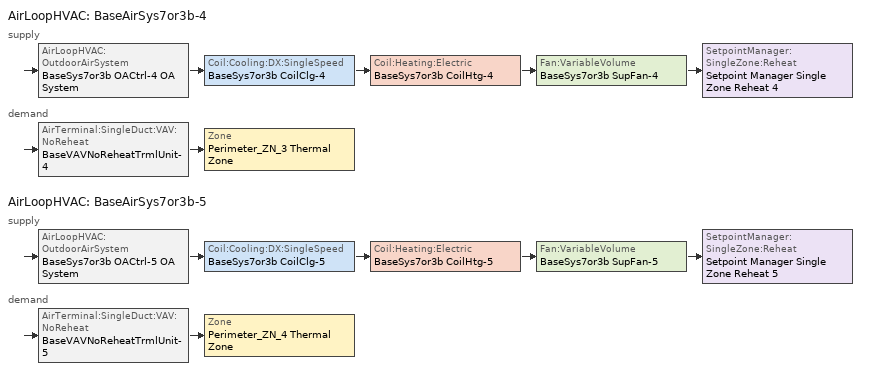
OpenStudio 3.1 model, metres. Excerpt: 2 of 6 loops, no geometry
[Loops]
AirLoopHVAC 'BaseAirSys7or3b-4'
 supply: AirLoopHVAC:OutdoorAirSystem 'BaseSys7or3b OACtrl-4 OA System' > Coil:Cooling:DX:SingleSpeed 'BaseSys7or3b CoilClg-4' > Coil:Heating:Electric 'BaseSys7or3b CoilHtg-4' > Fan:VariableVolume 'BaseSys7or3b SupFan-4' > SetpointManager:SingleZone:Reheat 'Setpoint Manager Single Zone Reheat 4'
 demand: AirTerminal:SingleDuct:VAV:NoReheat 'BaseVAVNoReheatTrmlUnit-4' > Zone 'Perimeter_ZN_3 Thermal Zone'
AirLoopHVAC 'BaseAirSys7or3b-5'
 supply: AirLoopHVAC:OutdoorAirSystem 'BaseSys7or3b OACtrl-5 OA System' > Coil:Cooling:DX:SingleSpeed 'BaseSys7or3b CoilClg-5' > Coil:Heating:Electric 'BaseSys7or3b CoilHtg-5' > Fan:VariableVolume 'BaseSys7or3b SupFan-5' > SetpointManager:SingleZone:Reheat 'Setpoint Manager Single Zone Reheat 5'
 demand: AirTerminal:SingleDuct:VAV:NoReheat 'BaseVAVNoReheatTrmlUnit-5' > Zone 'Perimeter_ZN_4 Thermal Zone'
[Sizing:Zone] Zone Cooling Design Supply Air Temperature Input Method=TemperatureDifference; Zone Cooling Design Supply Air Temperature {C}=14; Zone Cooling Design Supply Air Temperature Difference {deltaC}=11.1111; Zone Heating Design Supply Air Temperature Input Method=TemperatureDifference; Zone Heating Design Supply Air Temperature {C}=40; Zone Heating Design Supply Air Temperature Difference {deltaC}=13.8889; Zone Cooling Design Supply Air Humidity Ratio {kg-H2O/kg-air}=0.0085; Zone Heating Design Supply Air Humidity Ratio {kg-H2O/kg-air}=0.008; Zone Heating Sizing Factor=1; Zone Cooling Sizing Factor=1; Cooling Design Air Flow Method=DesignDay; Cooling Minimum Air Flow per Zone Floor Area {m3/s-m2}=0; Cooling Minimum Air Flow {m3/s}=0; Cooling Minimum Air Flow Fraction=0; Heating Design Air Flow Method=DesignDayWithLimit; Heating Maximum Air Flow per Zone Floor Area {m3/s-m2}=0; Heating Maximum Air Flow {m3/s}=0; Heating Maximum Air Flow Fraction=0.5; Account for Dedicated Outdoor Air System=No; Dedicated Outdoor Air System Control Strategy=NeutralSupplyAir; Dedicated Outdoor Air Low Setpoint Temperature for Design {C}=autosize; Dedicated Outdoor Air High Setpoint Temperature for Design {C}=autosize
Perimeter_ZN_3 Thermal Zone; Perimeter_ZN_4 Thermal Zone
[Zone equipment]
Perimeter_ZN_3 Thermal Zone: BaseVAVNoReheatTrmlUnit-4
Perimeter_ZN_4 Thermal Zone: BaseVAVNoReheatTrmlUnit-5
[AirLoopHVAC] Availability Schedule=OfficeHVACAvail; Design Supply Air Flow Rate {m3/s}=autosize; Design Return Air Flow Fraction of Supply Air Flow=1
BaseAirSys7or3b-4; BaseAirSys7or3b-5
[Sizing:System] Type of Load to Size On=Sensible; Design Outdoor Air Flow Rate {m3/s}=Autosize; Central Heating Maximum System Air Flow Ratio=0.5; Preheat Design Temperature {C}=5.68434e-14; Preheat Design Humidity Ratio {kg-H2O/kg-Air}=0; Precool Design Temperature {C}=5.68434e-14; Precool Design Humidity Ratio {kg-H2O/kg-Air}=0; Central Cooling Design Supply Air Temperature {C}=12.7778; Central Heating Design Supply Air Temperature {C}=35; Sizing Option=NonCoincident; 100% Outdoor Air in Cooling=No; 100% Outdoor Air in Heating=No; Central Cooling Design Supply Air Humidity Ratio {kg-H2O/kg-Air}=0.0085; Central Heating Design Supply Air Humidity Ratio {kg-H2O/kg-Air}=0.008; Cooling Design Air Flow Method=DesignDay; Cooling Design Air Flow Rate {m3/s}=0; Heating Design Air Flow Method=DesignDay; Heating Design Air Flow Rate {m3/s}=0; System Outdoor Air Method=ZoneSum; Zone Maximum Outdoor Air Fraction=1; Cooling Supply Air Flow Rate Per Floor Area {m3/s-m2}=0.00996765; Cooling Fraction of Autosized Cooling Supply Air Flow Rate=1; Cooling Supply Air Flow Rate Per Unit Cooling Capacity {m3/s-W}=3.94755e-05; Heating Supply Air Flow Rate Per Floor Area {m3/s-m2}=0.00996765; Heating Fraction of Autosized Heating Supply Air Flow Rate=1; Heating Fraction of Autosized Cooling Supply Air Flow Rate=1; Heating Supply Air Flow Rate Per Unit Heating Capacity {m3/s-W}=3.15882e-05; Cooling Design Capacity Method=CoolingDesignCapacity; Cooling Design Capacity {W}=autosize; Cooling Design Capacity Per Floor Area {W/m2}=234.7; Fraction of Autosized Cooling Design Capacity=1; Heating Design Capacity Method=HeatingDesignCapacity; Heating Design Capacity {W}=autosize; Heating Design Capacity Per Floor Area {W/m2}=157; Fraction of Autosized Heating Design Capacity=1; Central Cooling Capacity Control Method=OnOff
BaseAirSys7or3b-4; BaseAirSys7or3b-5
[Fan:VariableVolume] Availability Schedule=Always On Discrete; Fan Total Efficiency=1; Pressure Rise {Pa}=0; Maximum Flow Rate {m3/s}=Autosize; Fan Power Minimum Flow Rate Input Method=FixedFlowRate; Fan Power Minimum Flow Fraction=0; Fan Power Minimum Air Flow Rate {m3/s}=0; Motor Efficiency=1; Motor In Airstream Fraction=1; Fan Power Coefficient 1=0.027828; Fan Power Coefficient 2=0.026583; Fan Power Coefficient 3=-0.087069; Fan Power Coefficient 4=1.03092; Fan Power Coefficient 5=0
BaseSys7or3b SupFan-4; BaseSys7or3b SupFan-5
[Coil:Heating:Electric] Availability Schedule=Always On Discrete
BaseSys7or3b CoilHtg-4; BaseSys7or3b CoilHtg-5
[Coil:Cooling:DX:SingleSpeed] Availability Schedule=Always On Discrete; Rated Total Cooling Capacity {W}=autosize; Rated Sensible Heat Ratio=autosize; Rated COP {W/W}=3; Rated Air Flow Rate {m3/s}=autosize; Rated Evaporator Fan Power Per Volume Flow Rate {W/(m3/s)}=773.3; Total Cooling Capacity Function of Temperature Curve=CoilClgDXQRatio_fTwbToadbSI; Total Cooling Capacity Function of Flow Fraction Curve=CoilClgDXSnglQRatio_fCFMRatio; Energy Input Ratio Function of Temperature Curve=CoilClgDXEIRRatio_fTwbToadbSI; Energy Input Ratio Function of Flow Fraction Curve=CoilClgDXSnglEIRRatio_fCFMRatio; Part Load Fraction Correlation Curve=CoilClgDXEIRRatio_fQFrac; Minimum Outdoor Dry-Bulb Temperature for Compressor Operation {C}=-25; Condenser Type=AirCooled; Evaporative Condenser Effectiveness=0; Evaporative Condenser Air Flow Rate {m3/s}=Autosize; Evaporative Condenser Pump Rated Power Consumption {W}=Autosize; Crankcase Heater Capacity {W}=0; Maximum Outdoor Dry-Bulb Temperature for Crankcase Heater Operation {C}=0; Basin Heater Capacity {W/K}=0; Basin Heater Setpoint Temperature {C}=10
BaseSys7or3b CoilClg-4; BaseSys7or3b CoilClg-5
[Controller:OutdoorAir] Minimum Outdoor Air Flow Rate {m3/s}=0; Maximum Outdoor Air Flow Rate {m3/s}=Autosize; Economizer Control Type=NoEconomizer; Economizer Control Action Type=ModulateFlow; Economizer Maximum Limit Enthalpy {J/kg}=64000; Lockout Type=NoLockout; Minimum Limit Type=FixedMinimum; High Humidity Control=No; Heat Recovery Bypass Control Type=BypassWhenOAFlowGreaterThanMinimum
Name | Minimum Outdoor Air Schedule | Controller Mechanical Ventilation
BaseSys7or3b OACtrl-4 | BaseSys7or3b OACtrl-4 Schedule | BaseSys7or3b OACtrl-4 Mech Vent Controller
BaseSys7or3b OACtrl-5 | BaseSys7or3b OACtrl-5 Schedule | BaseSys7or3b OACtrl-5 Mech Vent Controller
[Controller:MechanicalVentilation] Availability Schedule=Always On Discrete; System Outdoor Air Method=ZoneSum
BaseSys7or3b OACtrl-4 Mech Vent Controller; BaseSys7or3b OACtrl-5 Mech Vent Controller
[AirLoopHVAC:OutdoorAirSystem]
Name | Controller
BaseSys7or3b OACtrl-4 OA System | BaseSys7or3b OACtrl-4
BaseSys7or3b OACtrl-5 OA System | BaseSys7or3b OACtrl-5
[SetpointManager:SingleZone:Reheat] Minimum Supply Air Temperature {C}=12.7778; Maximum Supply Air Temperature {C}=35
Name | Control Zone | Setpoint Node or NodeList
Setpoint Manager Single Zone Reheat 4 | Perimeter_ZN_3 Thermal Zone | BaseSys7or3b SupFan-4 Outlet Node
Setpoint Manager Single Zone Reheat 5 | Perimeter_ZN_4 Thermal Zone | BaseSys7or3b SupFan-5 Outlet Node
[AirTerminal:SingleDuct:VAV:NoReheat] Availability Schedule=Always On Discrete; Maximum Air Flow Rate {m3/s}=autosize; Zone Minimum Air Flow Input Method=FixedFlowRate; Constant Minimum Air Flow Fraction=0.3; Control For Outdoor Air=No
Name | Fixed Minimum Air Flow Rate {m3/s}
BaseVAVNoReheatTrmlUnit-4 | 0.086449
BaseVAVNoReheatTrmlUnit-5 | 0.0512828
[Curve:Biquadratic] Minimum Value of x=13.89; Maximum Value of x=25; Minimum Value of y=23.89; Maximum Value of y=46.11; Minimum Curve Output=0.77
Name | Coefficient1 Constant | Coefficient2 x | Coefficient3 x**2 | Coefficient4 y | Coefficient5 y**2 | Coefficient6 x*y | Maximum Curve Output
CoilClgDXQRatio_fTwbToadbSI | 0.86779 | 0.014245 | 0.000554 | -0.007569 | 3.2e-05 | -0.000191 | 1.29
CoilClgDXEIRRatio_fTwbToadbSI | 0.116709 | 0.028458 | -0.000411 | 0.021422 | 0.000162 | -0.00068 | 1.33
[Curve:Cubic]
CoilClgDXEIRRatio_fQFrac: Coefficient1 Constant=0; Coefficient2 x=5.1091; Coefficient3 x**2=-8.5515; Coefficient4 x**3=4.4744; Minimum Value of x=0.7; Maximum Value of x=1; Minimum Curve Output=0.92; Maximum Curve Output=1
[Curve:Quadratic] Minimum Value of x=0; Maximum Value of x=100
Name | Coefficient1 Constant | Coefficient2 x | Coefficient3 x**2 | Minimum Curve Output
CoilClgDXSnglQRatio_fCFMRatio | 0.8 | 0.2 | 0 | 0.8
CoilClgDXSnglEIRRatio_fCFMRatio | 1.156 | -0.1816 | 0.0256
[Schedule:Day]
OfficeHVACAvailSun; BaseSys7or3b OACtrl-4 Schedule Week 1 Sunday; BaseSys7or3b OACtrl-4 Schedule Week 1 Holiday; BaseSys7or3b OACtrl-4 Schedule Week 1 Custom 1; BaseSys7or3b OACtrl-4 Schedule Week 1 Custom 2; BaseSys7or3b OACtrl-5 Schedule Week 1 Sunday; BaseSys7or3b OACtrl-5 Schedule Week 1 Holiday; BaseSys7or3b OACtrl-5 Schedule Week 1 Custom 1; BaseSys7or3b OACtrl-5 Schedule Week 1 Custom 2: 1, 0, 0, 2, 0, 0, 3, 0, 0, 4, 0, 0, 5, 0, 0, 6, 0, 0, 7, 0, 0, 8, 0, 0, 9, 0, 0, 10, 0, 0, 11, 0, 0, 12, 0, 0, 13, 0, 0, 14, 0, 0, 15, 0, 0, 16, 0, 0, 17, 0, 0, 18, 0, 0, 19, 0, 0, 20, 0, 0, 21, 0, 0, 22, 0, 0, 23, 0, 0, 24, 0, 0
OfficeHVACAvailWD; BaseSys7or3b OACtrl-4 Schedule Week 1 Monday; BaseSys7or3b OACtrl-4 Schedule Week 1 Tuesday; BaseSys7or3b OACtrl-4 Schedule Week 1 Wednesday; BaseSys7or3b OACtrl-4 Schedule Week 1 Thursday; BaseSys7or3b OACtrl-4 Schedule Week 1 Friday; BaseSys7or3b OACtrl-5 Schedule Week 1 Monday; BaseSys7or3b OACtrl-5 Schedule Week 1 Tuesday; BaseSys7or3b OACtrl-5 Schedule Week 1 Wednesday; BaseSys7or3b OACtrl-5 Schedule Week 1 Thursday; BaseSys7or3b OACtrl-5 Schedule Week 1 Friday: 1, 0, 0, 2, 0, 0, 3, 0, 0, 4, 0, 0, 5, 0, 0, 6, 0, 1, 7, 0, 1, 8, 0, 1, 9, 0, 1, 10, 0, 1, 11, 0, 1, 12, 0, 1, 13, 0, 1, 14, 0, 1, 15, 0, 1, 16, 0, 1, 17, 0, 1, 18, 0, 1, 19, 0, 1, 20, 0, 1, 21, 0, 1, 22, 0, 1, 23, 0, 1, 24, 0, 1
OfficeHVACAvailSat; BaseSys7or3b OACtrl-4 Schedule Week 1 Saturday; BaseSys7or3b OACtrl-5 Schedule Week 1 Saturday: 1, 0, 0, 2, 0, 0, 3, 0, 0, 4, 0, 0, 5, 0, 0, 6, 0, 1, 7, 0, 1, 8, 0, 1, 9, 0, 1, 10, 0, 1, 11, 0, 1, 12, 0, 1, 13, 0, 1, 14, 0, 1, 15, 0, 1, 16, 0, 1, 17, 0, 1, 18, 0, 1, 19, 0, 1, 20, 0, 0, 21, 0, 0, 22, 0, 0, 23, 0, 0, 24, 0, 0
AllOnHVACAvailDay; BaseSys7or3b OACtrl-4 Schedule Week 1 Summer; BaseSys7or3b OACtrl-4 Schedule Week 1 Winter; BaseSys7or3b OACtrl-5 Schedule Week 1 Summer; BaseSys7or3b OACtrl-5 Schedule Week 1 Winter: 1, 0, 1, 2, 0, 1, 3, 0, 1, 4, 0, 1, 5, 0, 1, 6, 0, 1, 7, 0, 1, 8, 0, 1, 9, 0, 1, 10, 0, 1, 11, 0, 1, 12, 0, 1, 13, 0, 1, 14, 0, 1, 15, 0, 1, 16, 0, 1, 17, 0, 1, 18, 0, 1, 19, 0, 1, 20, 0, 1, 21, 0, 1, 22, 0, 1, 23, 0, 1, 24, 0, 1
[Schedule:Week]
OfficeHVACAvailWk: OfficeHVACAvailSun, OfficeHVACAvailWD, OfficeHVACAvailWD, OfficeHVACAvailWD, OfficeHVACAvailWD, OfficeHVACAvailWD, OfficeHVACAvailSat, OfficeHVACAvailSun, AllOnHVACAvailDay, AllOnHVACAvailDay, OfficeHVACAvailSun, OfficeHVACAvailSun
BaseSys7or3b OACtrl-4 Schedule Week 1: BaseSys7or3b OACtrl-4 Schedule Week 1 Sunday, BaseSys7or3b OACtrl-4 Schedule Week 1 Monday, BaseSys7or3b OACtrl-4 Schedule Week 1 Tuesday, BaseSys7or3b OACtrl-4 Schedule Week 1 Wednesday, BaseSys7or3b OACtrl-4 Schedule Week 1 Thursday, BaseSys7or3b OACtrl-4 Schedule Week 1 Friday, BaseSys7or3b OACtrl-4 Schedule Week 1 Saturday, BaseSys7or3b OACtrl-4 Schedule Week 1 Holiday, BaseSys7or3b OACtrl-4 Schedule Week 1 Summer, BaseSys7or3b OACtrl-4 Schedule Week 1 Winter, BaseSys7or3b OACtrl-4 Schedule Week 1 Custom 1, BaseSys7or3b OACtrl-4 Schedule Week 1 Custom 2
BaseSys7or3b OACtrl-5 Schedule Week 1: BaseSys7or3b OACtrl-5 Schedule Week 1 Sunday, BaseSys7or3b OACtrl-5 Schedule Week 1 Monday, BaseSys7or3b OACtrl-5 Schedule Week 1 Tuesday, BaseSys7or3b OACtrl-5 Schedule Week 1 Wednesday, BaseSys7or3b OACtrl-5 Schedule Week 1 Thursday, BaseSys7or3b OACtrl-5 Schedule Week 1 Friday, BaseSys7or3b OACtrl-5 Schedule Week 1 Saturday, BaseSys7or3b OACtrl-5 Schedule Week 1 Holiday, BaseSys7or3b OACtrl-5 Schedule Week 1 Summer, BaseSys7or3b OACtrl-5 Schedule Week 1 Winter, BaseSys7or3b OACtrl-5 Schedule Week 1 Custom 1, BaseSys7or3b OACtrl-5 Schedule Week 1 Custom 2
[Schedule:Year]
OfficeHVACAvail: 12, 31, OfficeHVACAvailWk
BaseSys7or3b OACtrl-4 Schedule: 12, 31, BaseSys7or3b OACtrl-4 Schedule Week 1
BaseSys7or3b OACtrl-5 Schedule: 12, 31, BaseSys7or3b OACtrl-5 Schedule Week 1
[Schedule:Constant]
Always On Discrete: Value=1
